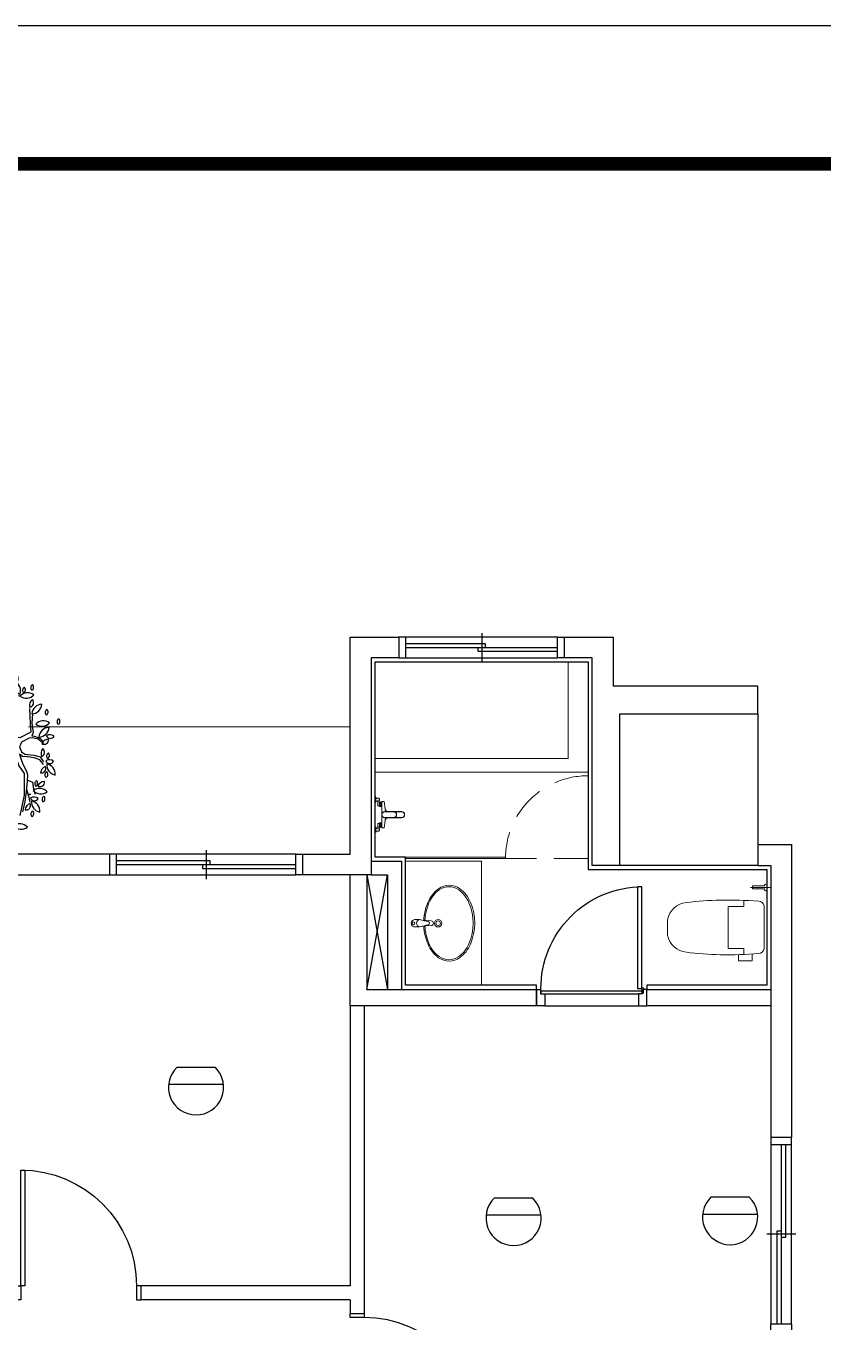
# Model space of a CAD drawing. Extents: x 489590 to 931630, y 16852 to 52972.
# Drawn here: x 511962 to 512540, y 52032 to 52972 of the extents above; entities that cross this region are included whole.
import ezdxf

# ---------------------------------------------------------------- set-up
doc = ezdxf.new("R2010")
doc.units = 0
doc.header["$LTSCALE"] = 50
doc.linetypes.add('11', pattern=[0.15, 0.1, -0.05])
for name, color, linetype in [('08', 8, 'Continuous'), ('COL', 1, 'Continuous'), ('DOOR', 5, 'Continuous'), ('FINISH', 6, 'Continuous'), ('FURN', 4, 'Continuous'), ('I-FLOR-PAVING', 251, 'Continuous'), ('IRR-SYM', 6, 'Continuous'), ('L-L', 7, 'Continuous'), ('L-植栽', 72, 'Continuous'), ('OPEN', 5, 'Continuous'), ('P_管道', 30, 'Continuous'), ('TOIL', 5, 'Continuous'), ('WALL', 2, 'Continuous'), ('WALL2', 3, 'Continuous'), ('WALL5', 4, 'Continuous'), ('差局2種', 3, 'Continuous')]:
    doc.layers.add(name, color=color, linetype=linetype)
doc.layers.add('AM_9', color=253, linetype='Continuous', lineweight=0)
doc.layers.add('植栽', color=94, linetype='Continuous', lineweight=13)

# ---------------------------------------------------------------- blocks, each defined once
blk = doc.blocks.new('A$C6F4479EE')
at = {"layer": '08'}
blk.add_lwpolyline([(0, 2100), (0, 0), (2970, 0), (2970, 2100)], close=True, dxfattribs=at)
at = {"layer": '08', "color": 8, "true_color": 0x737373, "const_width": 10}
blk.add_lwpolyline([(2535.71, 2000), (100, 2000), (100, 100), (2870, 100), (2870, 1814.85)], dxfattribs=at)
blk = doc.blocks.new('08差局2')
at = {"layer": '差局2種'}
for p, q in [((14.04, 12.39), (-13.95, 12.39)), ((19.91, 0), (-19.91, 0))]:
    blk.add_line(p, q, dxfattribs=at)
blk.add_arc((0, -1.95), 20.01, 134.21381, 45.50226, dxfattribs=at)
blk = doc.blocks.new('$PDS00100RS06Y008C00008C10')
at = {"color": 0, "linetype": 'Continuous'}
for p, q in [((42, 89), (39, 89)), ((39, 89), (39, 5)), ((42, 5), (42, 89)), ((-45, 5), (-42, 5)), ((-42, 5), (-42, -5)), ((39, 5), (42, 5)), ((45, 5), (42, 5)), ((42, 5), (42, -5)), ((-42, -5), (-45, -5)), ((42, -5), (45, -5))]:
    blk.add_line(p, q, dxfattribs=at)
blk.add_arc((42, 5), 84, 90, 180, dxfattribs=at)
blk = doc.blocks.new('A$C3F5447A1')
at = {"layer": 'TOIL', "color": 9, "lineweight": 5, "true_color": 0xc7c8ca}
for p, q in [((117.87, 44.14), (118.37, 50.64)), ((122.26, 44.14), (121.76, 50.64)), ((117.46, 41.91), (117.46, 38.58)), ((122.66, 38.58), (122.66, 41.91))]:
    blk.add_line(p, q, dxfattribs=at)
blk.add_lwpolyline([(165.07, 32.01), (75.06, 32.01), (75.06, 87.01), (165.07, 87.01)], close=True, dxfattribs=at)
for centre, radius in [((120.06, 55.71), 2.7), ((120.06, 55.71), 1.63), ((120.06, 37.75), 1.1)]:
    blk.add_circle(centre, radius, dxfattribs=at)
for centre, radius, start, end in [((114.02, 57.48), 23.5, 112.79361, 143.62012), ((114.02, 57.28), 22.5, 112.96042, 143.61968), ((120.06, 43.21), 39, 66.91762, 112.85994), ((120.06, 43.01), 38, 67.03958, 113.07518), ((126.11, 57.28), 22.5, 36.38032, 67.03958), ((126.11, 57.48), 23.5, 36.44352, 66.83723), ((105.56, 63.71), 13, 143.6202, 216.3798), ((105.56, 63.51), 12, 143.61968, 216.38032), ((134.56, 63.51), 12, 323.61968, 36.38032), ((134.57, 63.71), 13, 323.61994, 36.49509), ((114.02, 69.94), 23.5, 216.38007, 247.20639), ((114.02, 69.74), 22.5, 216.38032, 247.03958), ((120.06, 84.21), 39, 247.14006, 266.84432), ((120.06, 84.01), 38, 247.03958, 266.8436), ((60, 60), 60, 342.95916, 348.94975), ((120.06, 50.51), 1.7, 4.43734, 175.56267), ((120.06, 48.27), 1.2, 11.05023, 168.94975), ((180.13, 60), 60, 191.05023, 197.04092), ((120.06, 84.01), 38, 273.15637, 292.96042), ((120.06, 84.21), 39, 273.15565, 293.08238), ((126.11, 69.74), 22.5, 292.96042, 323.61968), ((126.11, 69.94), 23.5, 293.16277, 323.61993), ((120.06, 42.68), 2.71, 185.66532, 354.33261), ((119.86, 38.61), 2.4, 180.75889, 234.70157), ((120.27, 38.61), 2.4, 305.29843, 359.24111), ((120.07, 38.86), 2.73, 234.1615, 305.53917)]:
    blk.add_arc(centre, radius, start, end, dxfattribs=at)
blk = doc.blocks.new('A$C4EFA0F76')
at = {"layer": 'TOIL', "color": 9, "lineweight": 5, "true_color": 0xc7c8ca}
for p, q in [((0, 19.3), (0, -29.4)), ((2, 19.11), (2, -11.98)), ((72, 9.08), (72, -1.95)), ((11.7, -25.44), (-2.74, -25.44))]:
    blk.add_line(p, q, dxfattribs=at)
for points in [[(72, 9.08, 0.3374), (58.28, 21.58, 0.027493), (33.67, 23.36, 0.022437), (5.79, 22.6, 0.348898), (2, 19.11)], [(72, -1.95, -0.3374), (58.28, -14.45, -0.027493), (33.67, -16.24, -0.022437), (5.79, -15.47, -0.348898), (2, -11.98)], [(0, -22.85, -0.370325), (1.75, -24.39), (10.31, -24.39), (10.31, -25.44)], [(0, -28.02, 0.370325), (1.75, -26.48), (10.31, -26.48), (10.31, -25.44)]]:
    blk.add_lwpolyline(points, format="xyb", dxfattribs=at)
for points in [[(10.51, 22.9), (10.51, 27.81), (20.5, 27.81), (20.5, 23.31)], [(27.98, 3.56), (27.98, 18.78), (16.71, 18.78), (16.71, 23.2)], [(27.98, 3.56), (27.98, -11.65), (16.71, -11.65), (16.71, -16.07)]]:
    blk.add_lwpolyline(points, dxfattribs=at)
blk = doc.blocks.new('A$C0A852886')
at = {"color": 9, "true_color": 0xc7c8ca}
for points in [[(74.77, 151.09), (74.77, 148.09), (78.07, 148.09), (78.07, 145.09), (86.77, 145.09), (86.77, 151.09)], [(0.39, 74.77), (0.39, 77.77), (73.98, 77.77), (73.98, 74.77)], [(74.77, 71.09), (74.77, 74.09), (78.07, 74.09), (78.07, 77.09), (86.77, 77.09), (86.77, 71.09)]]:
    blk.add_lwpolyline(points, close=True, dxfattribs=at)
blk.add_lwpolyline([(77.56, 74.2), (77.56, 74.48), (74.64, 74.48, 3.143413), (74.64, 73.7), (77.56, 73.7), (77.56, 73.98), (74.76, 73.98, 0.08392), (74.76, 74.2), (77.56, 74.2)], format="xyb", dxfattribs=at)
at = {"layer": 'I-FLOR-PAVING', "color": 9, "true_color": 0xc7c8ca}
for p, q in [((75.77, 148.09), (75.77, 74.09)), ((78.07, 145.09), (78.07, 77.09)), ((86.77, 145.09), (86.77, 77.09))]:
    blk.add_line(p, q, dxfattribs=at)
blk.add_arc((74.09, 74.09), 73.79, 86.9121, 177.14535, dxfattribs=at)
blk = doc.blocks.new('A$C34866B9E')
at = {"color": 9, "true_color": 0xc7c8ca}
for p, q in [((0, 9), (0, 6)), ((0, 9), (64, 9)), ((44, 0), (42, 0)), ((64, 9), (64, 6))]:
    blk.add_line(p, q, dxfattribs=at)
for centre, radius, start, end in [((1, 6), 1.5, 180, 245.2613), ((22, 50), 50, 245.2613, 268.1216), ((42, 50), 50, 271.8784, 294.7387), ((62, 6), 1.5, 294.7387, 0)]:
    blk.add_arc(centre, radius, start, end, dxfattribs=at)
at = {"layer": 'AM_9', "color": 9, "true_color": 0xc7c8ca}
blk.add_line((20, 0), (42, 0), dxfattribs=at)
blk = doc.blocks.new('A$C465A4D64')
at = {"layer": 'TOIL', "color": 9, "linetype": 'ByBlock', "lineweight": 5, "true_color": 0xc7c8ca}
for p, q in [((-12.95, 0), (12.95, 0)), ((-11.9, -0.61), (-11.9, -2.88)), ((-9.94, -0.57), (-11.86, -0.57)), ((-11.86, -2.92), (-8.34, -2.92)), ((-10.06, -0.57), (-11.74, -0.57)), ((-10.2, -2.92), (-11.6, -2.92)), ((-11.6, -2.92), (-11.6, -2.92)), ((-10.28, -3), (-11.52, -3)), ((-11.42, -3.02), (-11.42, -3)), ((-10.98, -3.08), (-11.36, -3.08)), ((-10.98, -3), (-10.98, -3.08)), ((-10.82, -3), (-10.82, -3.08)), ((-10.44, -3.08), (-10.82, -3.08)), ((-6.54, -1.96), (-10.63, -1.96)), ((-10.38, -3.02), (-10.38, -3)), ((-10.2, -2.92), (-10.2, -2.92)), ((-9.62, -4.96), (-0.83, -4.96)), ((-9.62, -4.96), (-9.62, -6.46)), ((-9.6, -6.44), (-4.17, -7.2)), ((-9.48, -6.6), (-4.18, -7.34)), ((-9.46, -4.8), (0, -4.8)), ((-9, -3.16), (-6, -3.16)), ((-9, -4.46), (-7.5, -4.46)), ((-9, -4.46), (-6, -4.46)), ((-8.54, -3.16), (-8.54, -2.92)), ((-8.53, -4.63), (-7.5, -4.63)), ((-8.53, -4.63), (-8.53, -4.8)), ((-6.47, -4.8), (-8.53, -4.8)), ((-8.4, -4.46), (-8.4, -4.63)), ((-8.4, -4.8), (-6.6, -4.8)), ((-8.4, -4.8), (-6.6, -4.8)), ((-6, -4.46), (-7.5, -4.46)), ((-6.47, -4.63), (-7.5, -4.63)), ((-6.6, -4.46), (-6.6, -4.63)), ((-6.47, -4.63), (-6.47, -4.8)), ((-6.46, -3.16), (-6.46, -2.04)), ((-4.19, -7.36), (-4.19, -7.2)), ((-2.25, -7.05), (-2.25, -15.55)), ((-2.09, -7.05), (-2.25, -7.05)), ((-2.09, -13.3), (-2.09, -7.05)), ((9.47, -4.8), (0, -4.8)), ((9.62, -4.96), (0.83, -4.96)), ((2.09, -13.3), (2.09, -7.05)), ((2.09, -7.05), (2.25, -7.05)), ((2.25, -7.05), (2.25, -15.55)), ((9.6, -6.44), (4.17, -7.2)), ((9.48, -6.6), (4.18, -7.34)), ((4.19, -7.36), (4.19, -7.2)), ((9, -3.16), (6, -3.16)), ((6, -4.46), (7.5, -4.46)), ((9, -4.46), (6, -4.46)), ((6.2, -3.16), (8.8, -3.16)), ((6.46, -3.16), (6.46, -2.04)), ((6.47, -4.63), (6.47, -4.8)), ((6.47, -4.63), (7.5, -4.63)), ((6.47, -4.8), (8.53, -4.8)), ((6.54, -1.96), (10.63, -1.96)), ((6.6, -4.46), (6.6, -4.63)), ((8.4, -4.8), (6.6, -4.8)), ((9, -4.46), (7.5, -4.46)), ((8.53, -4.63), (7.5, -4.63)), ((11.86, -2.92), (8.34, -2.92)), ((8.4, -4.46), (8.4, -4.63)), ((8.53, -4.63), (8.53, -4.8)), ((8.54, -3.16), (8.54, -2.92)), ((9.62, -4.96), (9.62, -6.46)), ((9.94, -0.57), (11.86, -0.57)), ((10.06, -0.57), (11.74, -0.57)), ((10.2, -2.92), (11.6, -2.92)), ((10.2, -2.92), (10.2, -2.92)), ((10.28, -3), (11.52, -3)), ((10.38, -3.02), (10.38, -3)), ((10.44, -3.08), (10.82, -3.08)), ((10.82, -3), (10.82, -3.08)), ((10.98, -3), (10.98, -3.08)), ((10.98, -3.08), (11.36, -3.08)), ((11.42, -3.02), (11.42, -3)), ((11.6, -2.92), (11.6, -2.92)), ((11.9, -0.61), (11.9, -2.88)), ((-2.09, -19.15), (-2.09, -14.13)), ((2.09, -19.15), (2.09, -14.13)), ((-2.09, -19.15), (-2.25, -19.15)), ((2.09, -19.15), (2.25, -19.15))]:
    blk.add_line(p, q, dxfattribs=at)
for points in [[(-2.25, -7.05), (-2.25, -19.15)], [(2.25, -7.05), (2.25, -19.15)]]:
    blk.add_lwpolyline(points, dxfattribs=at)
for centre, radius, start, end in [((-11.86, -0.61), 0.04, 90, 180), ((-11.86, -2.88), 0.04, 180, 270), ((-11.52, -2.92), 0.08, 180, 270), ((-11.36, -3.02), 0.056, 180, 270), ((-10.44, -3.02), 0.056, 270, 0), ((-10.28, -2.92), 0.08, 270, 0), ((-9.94, -0.61), 0.04, 3.85647, 90), ((-6.7, -0.4), 3.2, 183.76709, 209.12522), ((-9.46, -4.96), 0.16, 90, 180), ((-9.44, -6.42), 0.19, 193.73297, 256.58696), ((-8.04, -3.81), 1.16, 145.79454, 214.20546), ((-6.54, -2.04), 0.08, 0, 90), ((-6.96, -3.81), 1.16, 325.79454, 34.20546), ((-4.5, -9.59), 2.27, 7.41995, 82.01579), ((-4.5, -9.59), 2.41, 20.99528, 82.01579), ((0, -7.05), 2.25, 90, 180), ((0, -7.05), 2.09, 90, 180), ((0, -7.05), 2.25, 0, 90), ((0, -7.05), 2.09, 0, 90), ((4.5, -9.59), 2.41, 97.98421, 159.00472), ((4.5, -9.59), 2.27, 97.98421, 172.58005), ((6.96, -3.81), 1.16, 145.79454, 214.20546), ((6.54, -2.04), 0.08, 90, 180), ((8.04, -3.81), 1.16, 325.79454, 34.20546), ((9.47, -4.96), 0.16, 0, 90), ((9.44, -6.42), 0.19, 283.41304, 346.26703), ((6.7, -0.4), 3.2, 330.87478, 356.23291), ((9.94, -0.61), 0.04, 90, 176.14353), ((10.28, -2.92), 0.08, 180, 270), ((10.44, -3.02), 0.056, 180, 270), ((11.36, -3.02), 0.056, 270, 0), ((11.52, -2.92), 0.08, 270, 0), ((11.86, -0.61), 0.04, 0, 90), ((11.86, -2.88), 0.04, 270, 0), ((0, -13.3), 2.25, 180, 270), ((0, -13.3), 2.09, 180, 270), ((0, -13.3), 2.25, 270, 0), ((0, -13.3), 2.09, 270, 0), ((0, -19.15), 2.25, 180, 270), ((0, -19.15), 2.09, 180, 270), ((0, -19.15), 2.25, 270, 0), ((0, -19.15), 2.09, 270, 0)]:
    blk.add_arc(centre, radius, start, end, dxfattribs=at)
for points in [[(-8.84, -3.24), (-8.86, -3.24), (-8.87, -3.24), (-8.9, -3.25), (-8.92, -3.25), (-8.95, -3.26), (-8.96, -3.27), (-8.99, -3.29), (-9, -3.3), (-9.03, -3.32), (-9.04, -3.34), (-9.06, -3.36), (-9.07, -3.37), (-9.09, -3.41), (-9.1, -3.43), (-9.13, -3.48), (-9.14, -3.5), (-9.15, -3.55), (-9.16, -3.57), (-9.17, -3.62), (-9.18, -3.65), (-9.18, -3.69), (-9.19, -3.72), (-9.19, -3.76), (-9.19, -3.79), (-9.19, -3.83), (-9.19, -3.86), (-9.19, -3.9), (-9.18, -3.93), (-9.18, -3.97), (-9.17, -4), (-9.16, -4.05), (-9.15, -4.07), (-9.14, -4.12), (-9.13, -4.14), (-9.1, -4.19), (-9.09, -4.21), (-9.07, -4.25), (-9.06, -4.26), (-9.04, -4.28), (-9.03, -4.3), (-9, -4.32), (-8.99, -4.33), (-8.96, -4.35), (-8.95, -4.35), (-8.92, -4.37), (-8.9, -4.37), (-8.87, -4.38), (-8.86, -4.38), (-8.83, -4.38), (-8.81, -4.38), (-8.78, -4.37), (-8.77, -4.37), (-8.74, -4.35), (-8.72, -4.35), (-8.7, -4.33), (-8.68, -4.32), (-8.66, -4.3), (-8.65, -4.28), (-8.63, -4.26), (-8.62, -4.25), (-8.59, -4.21), (-8.58, -4.19), (-8.56, -4.14), (-8.55, -4.12), (-8.53, -4.07), (-8.52, -4.05), (-8.51, -4), (-8.51, -3.97), (-8.5, -3.93), (-8.5, -3.9), (-8.49, -3.86), (-8.49, -3.83), (-8.49, -3.79), (-8.49, -3.76), (-8.5, -3.72), (-8.5, -3.69), (-8.51, -3.65), (-8.51, -3.62), (-8.52, -3.57), (-8.53, -3.55), (-8.55, -3.5), (-8.56, -3.48), (-8.58, -3.43), (-8.59, -3.41), (-8.62, -3.37), (-8.63, -3.36), (-8.65, -3.34), (-8.66, -3.32), (-8.68, -3.3), (-8.7, -3.29), (-8.72, -3.27), (-8.74, -3.26), (-8.77, -3.25), (-8.78, -3.25), (-8.81, -3.24), (-8.83, -3.24), (-8.84, -3.24)], [(-7.5, -3.24), (-7.53, -3.24), (-7.56, -3.24), (-7.62, -3.25), (-7.65, -3.25), (-7.71, -3.26), (-7.74, -3.27), (-7.79, -3.29), (-7.82, -3.3), (-7.87, -3.32), (-7.89, -3.34), (-7.93, -3.36), (-7.95, -3.37), (-8, -3.41), (-8.02, -3.43), (-8.07, -3.48), (-8.09, -3.5), (-8.12, -3.55), (-8.14, -3.57), (-8.16, -3.62), (-8.17, -3.65), (-8.18, -3.69), (-8.19, -3.72), (-8.2, -3.76), (-8.2, -3.79), (-8.2, -3.83), (-8.2, -3.86), (-8.19, -3.9), (-8.18, -3.93), (-8.17, -3.97), (-8.16, -4), (-8.14, -4.05), (-8.12, -4.07), (-8.09, -4.12), (-8.07, -4.14), (-8.02, -4.19), (-8, -4.21), (-7.95, -4.25), (-7.93, -4.26), (-7.89, -4.28), (-7.87, -4.3), (-7.82, -4.32), (-7.79, -4.33), (-7.74, -4.35), (-7.71, -4.35), (-7.65, -4.37), (-7.62, -4.37), (-7.56, -4.38), (-7.53, -4.38), (-7.47, -4.38), (-7.44, -4.38), (-7.38, -4.37), (-7.35, -4.37), (-7.29, -4.35), (-7.26, -4.35), (-7.21, -4.33), (-7.18, -4.32), (-7.13, -4.3), (-7.11, -4.28), (-7.07, -4.26), (-7.05, -4.25), (-7, -4.21), (-6.98, -4.19), (-6.93, -4.14), (-6.91, -4.12), (-6.88, -4.07), (-6.86, -4.05), (-6.84, -4), (-6.83, -3.97), (-6.82, -3.93), (-6.81, -3.9), (-6.8, -3.86), (-6.8, -3.83), (-6.8, -3.79), (-6.8, -3.76), (-6.81, -3.72), (-6.82, -3.69), (-6.83, -3.65), (-6.84, -3.62), (-6.86, -3.57), (-6.88, -3.55), (-6.91, -3.5), (-6.93, -3.48), (-6.98, -3.43), (-7, -3.41), (-7.05, -3.37), (-7.07, -3.36), (-7.11, -3.34), (-7.13, -3.32), (-7.18, -3.3), (-7.21, -3.29), (-7.26, -3.27), (-7.29, -3.26), (-7.35, -3.25), (-7.38, -3.25), (-7.44, -3.24), (-7.47, -3.24), (-7.5, -3.24)], [(-6.16, -3.24), (-6.17, -3.24), (-6.19, -3.24), (-6.22, -3.25), (-6.23, -3.25), (-6.26, -3.26), (-6.28, -3.27), (-6.3, -3.29), (-6.32, -3.3), (-6.34, -3.32), (-6.35, -3.34), (-6.37, -3.36), (-6.38, -3.37), (-6.41, -3.41), (-6.42, -3.43), (-6.44, -3.48), (-6.45, -3.5), (-6.47, -3.55), (-6.48, -3.57), (-6.49, -3.62), (-6.49, -3.65), (-6.5, -3.69), (-6.5, -3.72), (-6.51, -3.76), (-6.51, -3.79), (-6.51, -3.83), (-6.51, -3.86), (-6.5, -3.9), (-6.5, -3.93), (-6.49, -3.97), (-6.49, -4), (-6.48, -4.05), (-6.47, -4.07), (-6.45, -4.12), (-6.44, -4.14), (-6.42, -4.19), (-6.41, -4.21), (-6.38, -4.25), (-6.37, -4.26), (-6.35, -4.28), (-6.34, -4.3), (-6.32, -4.32), (-6.3, -4.33), (-6.28, -4.35), (-6.26, -4.35), (-6.23, -4.37), (-6.22, -4.37), (-6.19, -4.38), (-6.17, -4.38), (-6.14, -4.38), (-6.13, -4.38), (-6.1, -4.37), (-6.08, -4.37), (-6.05, -4.35), (-6.04, -4.35), (-6.01, -4.33), (-6, -4.32), (-5.97, -4.3), (-5.96, -4.28), (-5.94, -4.26), (-5.93, -4.25), (-5.91, -4.21), (-5.9, -4.19), (-5.87, -4.14), (-5.86, -4.12), (-5.85, -4.07), (-5.84, -4.05), (-5.83, -4), (-5.82, -3.97), (-5.82, -3.93), (-5.81, -3.9), (-5.81, -3.86), (-5.81, -3.83), (-5.81, -3.79), (-5.81, -3.76), (-5.81, -3.72), (-5.82, -3.69), (-5.82, -3.65), (-5.83, -3.62), (-5.84, -3.57), (-5.85, -3.55), (-5.86, -3.5), (-5.87, -3.48), (-5.9, -3.43), (-5.91, -3.41), (-5.93, -3.37), (-5.94, -3.36), (-5.96, -3.34), (-5.97, -3.32), (-6, -3.3), (-6.01, -3.29), (-6.04, -3.27), (-6.05, -3.26), (-6.08, -3.25), (-6.1, -3.25), (-6.13, -3.24), (-6.14, -3.24), (-6.16, -3.24)], [(6.16, -3.24), (6.17, -3.24), (6.19, -3.24), (6.22, -3.25), (6.23, -3.25), (6.26, -3.26), (6.28, -3.27), (6.3, -3.29), (6.32, -3.3), (6.34, -3.32), (6.35, -3.34), (6.37, -3.36), (6.38, -3.37), (6.41, -3.41), (6.42, -3.43), (6.44, -3.48), (6.45, -3.5), (6.47, -3.55), (6.48, -3.57), (6.49, -3.62), (6.49, -3.65), (6.5, -3.69), (6.5, -3.72), (6.51, -3.76), (6.51, -3.79), (6.51, -3.83), (6.51, -3.86), (6.5, -3.9), (6.5, -3.93), (6.49, -3.97), (6.49, -4), (6.48, -4.05), (6.47, -4.07), (6.45, -4.12), (6.44, -4.14), (6.42, -4.19), (6.41, -4.21), (6.38, -4.25), (6.37, -4.26), (6.35, -4.28), (6.34, -4.3), (6.32, -4.32), (6.3, -4.33), (6.28, -4.35), (6.26, -4.35), (6.23, -4.37), (6.22, -4.37), (6.19, -4.38), (6.17, -4.38), (6.14, -4.38), (6.13, -4.38), (6.1, -4.37), (6.08, -4.37), (6.05, -4.35), (6.04, -4.35), (6.01, -4.33), (6, -4.32), (5.97, -4.3), (5.96, -4.28), (5.94, -4.26), (5.93, -4.25), (5.91, -4.21), (5.9, -4.19), (5.87, -4.14), (5.86, -4.12), (5.85, -4.07), (5.84, -4.05), (5.83, -4), (5.82, -3.97), (5.82, -3.93), (5.81, -3.9), (5.81, -3.86), (5.81, -3.83), (5.81, -3.79), (5.81, -3.76), (5.81, -3.72), (5.82, -3.69), (5.82, -3.65), (5.83, -3.62), (5.84, -3.57), (5.85, -3.55), (5.86, -3.5), (5.87, -3.48), (5.9, -3.43), (5.91, -3.41), (5.93, -3.37), (5.94, -3.36), (5.96, -3.34), (5.97, -3.32), (6, -3.3), (6.01, -3.29), (6.04, -3.27), (6.05, -3.26), (6.08, -3.25), (6.1, -3.25), (6.13, -3.24), (6.14, -3.24), (6.16, -3.24)], [(7.5, -3.24), (7.53, -3.24), (7.56, -3.24), (7.62, -3.25), (7.65, -3.25), (7.71, -3.26), (7.74, -3.27), (7.79, -3.29), (7.82, -3.3), (7.87, -3.32), (7.89, -3.34), (7.93, -3.36), (7.95, -3.37), (8, -3.41), (8.02, -3.43), (8.07, -3.48), (8.09, -3.5), (8.12, -3.55), (8.14, -3.57), (8.16, -3.62), (8.17, -3.65), (8.18, -3.69), (8.19, -3.72), (8.2, -3.76), (8.2, -3.79), (8.2, -3.83), (8.2, -3.86), (8.19, -3.9), (8.18, -3.93), (8.17, -3.97), (8.16, -4), (8.14, -4.05), (8.12, -4.07), (8.09, -4.12), (8.07, -4.14), (8.02, -4.19), (8, -4.21), (7.95, -4.25), (7.93, -4.26), (7.89, -4.28), (7.87, -4.3), (7.82, -4.32), (7.79, -4.33), (7.74, -4.35), (7.71, -4.35), (7.65, -4.37), (7.62, -4.37), (7.56, -4.38), (7.53, -4.38), (7.47, -4.38), (7.44, -4.38), (7.38, -4.37), (7.35, -4.37), (7.29, -4.35), (7.26, -4.35), (7.21, -4.33), (7.18, -4.32), (7.13, -4.3), (7.11, -4.28), (7.07, -4.26), (7.05, -4.25), (7, -4.21), (6.98, -4.19), (6.93, -4.14), (6.91, -4.12), (6.88, -4.07), (6.86, -4.05), (6.84, -4), (6.83, -3.97), (6.82, -3.93), (6.81, -3.9), (6.8, -3.86), (6.8, -3.83), (6.8, -3.79), (6.8, -3.76), (6.81, -3.72), (6.82, -3.69), (6.83, -3.65), (6.84, -3.62), (6.86, -3.57), (6.88, -3.55), (6.91, -3.5), (6.93, -3.48), (6.98, -3.43), (7, -3.41), (7.05, -3.37), (7.07, -3.36), (7.11, -3.34), (7.13, -3.32), (7.18, -3.3), (7.21, -3.29), (7.26, -3.27), (7.29, -3.26), (7.35, -3.25), (7.38, -3.25), (7.44, -3.24), (7.47, -3.24), (7.5, -3.24)], [(8.84, -3.24), (8.86, -3.24), (8.87, -3.24), (8.9, -3.25), (8.92, -3.25), (8.95, -3.26), (8.96, -3.27), (8.99, -3.29), (9, -3.3), (9.03, -3.32), (9.04, -3.34), (9.06, -3.36), (9.07, -3.37), (9.09, -3.41), (9.1, -3.43), (9.13, -3.48), (9.14, -3.5), (9.15, -3.55), (9.16, -3.57), (9.17, -3.62), (9.18, -3.65), (9.18, -3.69), (9.19, -3.72), (9.19, -3.76), (9.19, -3.79), (9.19, -3.83), (9.19, -3.86), (9.19, -3.9), (9.18, -3.93), (9.18, -3.97), (9.17, -4), (9.16, -4.05), (9.15, -4.07), (9.14, -4.12), (9.13, -4.14), (9.1, -4.19), (9.09, -4.21), (9.07, -4.25), (9.06, -4.26), (9.04, -4.28), (9.03, -4.3), (9, -4.32), (8.99, -4.33), (8.96, -4.35), (8.95, -4.35), (8.92, -4.37), (8.9, -4.37), (8.87, -4.38), (8.86, -4.38), (8.83, -4.38), (8.81, -4.38), (8.78, -4.37), (8.77, -4.37), (8.74, -4.35), (8.72, -4.35), (8.7, -4.33), (8.68, -4.32), (8.66, -4.3), (8.65, -4.28), (8.63, -4.26), (8.62, -4.25), (8.59, -4.21), (8.58, -4.19), (8.56, -4.14), (8.55, -4.12), (8.53, -4.07), (8.52, -4.05), (8.51, -4), (8.51, -3.97), (8.5, -3.93), (8.5, -3.9), (8.49, -3.86), (8.49, -3.83), (8.49, -3.79), (8.49, -3.76), (8.5, -3.72), (8.5, -3.69), (8.51, -3.65), (8.51, -3.62), (8.52, -3.57), (8.53, -3.55), (8.55, -3.5), (8.56, -3.48), (8.58, -3.43), (8.59, -3.41), (8.62, -3.37), (8.63, -3.36), (8.65, -3.34), (8.66, -3.32), (8.68, -3.3), (8.7, -3.29), (8.72, -3.27), (8.74, -3.26), (8.77, -3.25), (8.78, -3.25), (8.81, -3.24), (8.83, -3.24), (8.84, -3.24)]]:
    blk.add_open_spline(points, degree=3, knots=[0, 0, 0, 0, 0.844515, 0.844515, 1.689029, 1.689029, 2.533544, 2.533544, 3.378059, 3.378059, 4.052867, 4.052867, 4.727674, 4.727674, 5.669803, 5.669803, 6.611932, 6.611932, 7.348167, 7.348167, 8.084401, 8.084401, 8.749372, 8.749372, 9.414342, 9.414342, 10.079313, 10.079313, 10.744283, 10.744283, 11.480518, 11.480518, 12.216752, 12.216752, 13.158881, 13.158881, 14.10101, 14.10101, 14.775818, 14.775818, 15.450626, 15.450626, 16.29514, 16.29514, 17.139655, 17.139655, 17.98417, 17.98417, 18.828684, 18.828684, 19.673199, 19.673199, 20.517714, 20.517714, 21.362229, 21.362229, 22.206743, 22.206743, 22.881551, 22.881551, 23.556359, 23.556359, 24.498488, 24.498488, 25.440617, 25.440617, 26.176851, 26.176851, 26.913086, 26.913086, 27.578056, 27.578056, 28.243027, 28.243027, 28.907997, 28.907997, 29.572968, 29.572968, 30.309202, 30.309202, 31.045437, 31.045437, 31.987566, 31.987566, 32.929695, 32.929695, 33.604502, 33.604502, 34.27931, 34.27931, 35.123825, 35.123825, 35.96834, 35.96834, 36.812854, 36.812854, 37.657369, 37.657369, 37.657369, 37.657369], dxfattribs=at)
at = {"layer": 'TOIL', "color": 9, "linetype": 'ByBlock', "lineweight": 5, "true_color": 0xc7c8ca, "xscale": -0.06400000000003274, "yscale": 0.06400000000003274, "zscale": 0.06400000000003274}
blk.add_blockref('A$C34866B9E', (-8.85, -0.57), dxfattribs=at)
at = {"layer": 'TOIL', "color": 9, "linetype": 'ByBlock', "lineweight": 5, "true_color": 0xc7c8ca, "extrusion": (0, 0, -1), "xscale": -0.06400000000003274, "yscale": 0.06400000000003274, "zscale": -0.06400000000003274}
blk.add_blockref('A$C34866B9E', (-8.85, -0.57), dxfattribs=at)
blk = doc.blocks.new('$PWS002115O0ASW0DW00008C2')
at = {"color": 0, "linetype": 'Continuous'}
for p, q in [((0, -10.5), (0, 10.5)), ((-70, 7.5), (-65, 7.5)), ((-65, 7.5), (-65, -7.5)), ((65, 7.5), (-65, 7.5)), ((-65, 3), (2.5, 3)), ((65, 0), (-65, 0)), ((-2.5, -3), (-2.5, 0)), ((2.5, 3), (2.5, 0)), ((70, 7.5), (65, 7.5)), ((65, 7.5), (65, -7.5)), ((-65, -7.5), (-70, -7.5)), ((-65, -7.5), (65, -7.5)), ((65, -3), (-2.5, -3)), ((65, -7.5), (70, -7.5))]:
    blk.add_line(p, q, dxfattribs=at)
blk = doc.blocks.new('A$C1C7530F8')
at = {"layer": 'OPEN', "color": 9, "true_color": 0xc7c8ca}
for p, q in [((60, 21), (60, 0)), ((5, 18), (0, 18)), ((5, 3), (5, 18)), ((115, 18), (5, 18)), ((5, 13.5), (62.5, 13.5)), ((5, 10.5), (115, 10.5)), ((57.5, 7.5), (57.5, 10.5)), ((62.5, 13.5), (62.5, 10.5)), ((115, 3), (115, 18)), ((115, 18), (120, 18)), ((0, 3), (5, 3)), ((5, 3), (115, 3)), ((115, 7.5), (57.5, 7.5)), ((120, 3), (115, 3))]:
    blk.add_line(p, q, dxfattribs=at)
blk = doc.blocks.new('A$C41D02FE1')
at = {"layer": 'L-植栽', "color": 9, "true_color": 0xc7c8ca}
for p, q in [((-18.5, 70), (-20.1, 73.8)), ((-18.5, 74.5), (-16.6, 70.8)), ((-16.6, 70.8), (-15.3, 65.4)), ((7.6, 67.5), (15.3, 72.1)), ((18.2, 71.6), (11, 67.2)), ((-41.7, 66.8), (-42.2, 55.9)), ((-39.8, 67.8), (-40.2, 56.4)), ((-34.2, 64.4), (-37.1, 69)), ((-35.5, 69.7), (-33.3, 65.2)), ((-24.2, 51.4), (-34.2, 64.4)), ((-33.3, 65.2), (-30, 61.3)), ((-30, 61.3), (-24.4, 54.7)), ((-17.4, 64.2), (-18.5, 70)), ((-18.4, 57.3), (-17.4, 64.2)), ((-15.3, 65.4), (-14.5, 60.3)), ((-14.5, 60.3), (-15.1, 55.6)), ((-1.5, 55.4), (0.1, 63.3)), ((0.1, 63.3), (7.6, 67.5)), ((2.4, 61.5), (0.9, 56.7)), ((4.9, 63.2), (2.4, 61.5)), ((11, 67.2), (4.9, 63.2)), ((17.6, 58.2), (22.5, 65.1)), ((21.6, 60.2), (18.1, 54)), ((25.1, 64.1), (21.6, 60.2)), ((22.5, 65.1), (23.2, 69.5)), ((25.6, 69.2), (25.1, 64.1)), ((-58.3, 55), (-55.7, 49.6)), ((-54.9, 52.3), (-56.8, 56)), ((-55.7, 49.6), (-49.2, 45.7)), ((-44.7, 45.6), (-54.9, 52.3)), ((-42.2, 55.9), (-39.6, 38)), ((-40.2, 56.4), (-39.9, 50.3)), ((-39.9, 50.3), (-38.7, 43.6)), ((-24.4, 54.7), (-21, 52)), ((-21.8, 49.3), (-24.2, 51.4)), ((-11.5, 46.3), (-21.8, 49.3)), ((-21, 52), (-18.4, 57.3)), ((-15.1, 55.6), (-16.8, 51.4)), ((-16.8, 51.4), (-14.3, 50)), ((-14.3, 50), (-9.2, 47.7)), ((-9.2, 47.7), (-5.1, 44.2)), ((-5.1, 44.2), (-2.5, 48.7)), ((-2.5, 48.7), (-1.5, 55.4)), ((1.2, 51.3), (-0.9, 43.2)), ((0.9, 56.7), (1.2, 51.3)), ((13.8, 44.2), (14.2, 50.2)), ((14.2, 50.2), (17.6, 58.2)), ((18.1, 54), (16.4, 47.4)), ((16.4, 47.4), (19.1, 38.5)), ((29.9, 45.8), (34.4, 49.7)), ((40.7, 51.7), (33.1, 44.4)), ((34.4, 49.7), (38.2, 53)), ((38.2, 53), (40.9, 54.2)), ((49.9, 52.5), (40.7, 51.7)), ((40.9, 54.2), (47.9, 54.4)), ((-69.3, 41.4), (-61.5, 32.6)), ((-58.5, 31.8), (-68.8, 43.3)), ((-49.2, 45.7), (-43.1, 41)), ((-39.6, 38), (-44.7, 45.6)), ((-43.1, 41), (-39.5, 33.2)), ((-38.7, 43.6), (-36.5, 30)), ((-3.9, 38.9), (-11.5, 46.3)), ((1.6, 30.5), (-3.9, 38.9)), ((-0.9, 43.2), (3.6, 34.1)), ((12, 31.7), (16, 38.2)), ((16, 38.2), (13.8, 44.2)), ((19.1, 38.5), (25.3, 41.4)), ((29.4, 38.7), (20.9, 32)), ((25.3, 41.4), (29.9, 45.8)), ((33.1, 44.4), (29.4, 38.7)), ((59.6, 27.2), (59, 41.2)), ((61.2, 36.5), (60.7, 27.7)), ((-61.5, 32.6), (-58.8, 29.3)), ((-58.8, 29.3), (-46.8, 26.7)), ((-45.6, 28.6), (-58.5, 31.8)), ((-46.8, 26.7), (-38.8, 20.1)), ((-38.7, 27.4), (-45.6, 28.6)), ((-39.5, 33.2), (-38.7, 27.4)), ((-36.5, 30), (-33.2, 21.4)), ((-5.4, 12.7), (2.4, 23.9)), ((2.4, 23.9), (1.6, 30.5)), ((3.6, 34.1), (5.7, 28.4)), ((13.4, 26.8), (5.6, 18.7)), ((5.7, 28.4), (12, 31.7)), ((20.9, 32), (13.4, 26.8)), ((60, 20.1), (59.6, 27.2)), ((60.7, 27.7), (61.9, 19.5)), ((-79.9, 19), (-75, 17.3)), ((-74.3, 18.6), (-79.5, 20.3)), ((-75, 17.3), (-71.7, 11.8)), ((-71.3, 14.7), (-74.3, 18.6)), ((-71.7, 11.8), (-68.6, 9)), ((-66.2, 8.6), (-71.3, 14.7)), ((-49.9, 15.8), (-58.8, 11)), ((-55.4, 11.4), (-47.5, 15.4)), ((-45.2, 17.7), (-49.9, 15.8)), ((-47.5, 15.4), (-35.8, 13.7)), ((-38.8, 20.1), (-45.2, 17.7)), ((-35.8, 13.7), (-20.2, 3.4)), ((-33.2, 21.4), (-30.7, 17.6)), ((-30.7, 17.6), (-26.1, 15.1)), ((-26.1, 15.1), (-18.1, 13.6)), ((-18.1, 13.6), (-10.6, 12.6)), ((-10.6, 12.6), (-5.4, 12.7)), ((2.3, 15.6), (0.6, 6.6)), ((5.6, 18.7), (2.3, 15.6)), ((22.4, 7.8), (28.4, 16.5)), ((28.4, 16.5), (33, 18.5)), ((33, 18.5), (41.4, 18.5)), ((41.4, 18.5), (43.3, 16.2)), ((43.3, 16.2), (50.2, 15)), ((50.2, 15), (60, 20.1)), ((58.3, 14.2), (51.4, 10.7)), ((61.4, 14.5), (58.3, 14.2)), ((61.9, 19.5), (60.7, 16.3)), ((60.7, 16.3), (62.9, 16.2)), ((66.5, 13.2), (61.4, 14.5)), ((62.9, 16.2), (68, 14.2)), ((71.3, 9.3), (66.5, 13.2)), ((68, 14.2), (70.3, 11.7)), ((-75, -2.7), (-82.7, 4.2)), ((-82.5, 6.6), (-73.9, 4.7)), ((-82.4, 1.1), (-77.8, -2.8)), ((-73.9, 7.8), (-82, 7.8)), ((-71.2, 7.5), (-73.9, 7.8)), ((-73.9, 4.7), (-65.9, 6.3)), ((-68.6, 9), (-71.2, 7.5)), ((-58.8, 11), (-66.2, 8.6)), ((-65.9, 6.3), (-55.4, 11.4)), ((-20.2, 3.4), (-12, 3.7)), ((-12, 3.7), (-11, -3.1)), ((0.6, 6.6), (5.2, 5.1)), ((5.2, 5.1), (8.2, -0.6)), ((8.2, -0.6), (17, 2.1)), ((17, 2.1), (22.4, 7.8)), ((17.5, -2.9), (24, 2.3)), ((24, 2.3), (27.8, 8.7)), ((27.8, 8.7), (33, 10.2)), ((33, 10.2), (40.8, 10.7)), ((40.8, 10.7), (45.7, 8.2)), ((45.7, 8.2), (46.2, -2.9)), ((51.4, 10.7), (49.4, 6.4)), ((49.4, 6.4), (51.2, 1.9)), ((51.2, 1.9), (54.4, -0.2)), ((-77.8, -2.8), (-69.3, -13.1)), ((-67, -12.5), (-75, -2.7)), ((-11, -3.1), (-20, -12.4)), ((-9.8, -12.3), (-6.3, -9.8)), ((-6.3, -9.8), (-1.9, -10.3)), ((-1.9, -10.3), (2.4, -10.6)), ((2.4, -10.6), (5.7, -11.6)), ((5.7, -11.6), (9.1, -16.7)), ((12.2, -10.3), (12.6, -4.9)), ((16, -13.2), (12.2, -10.3)), ((12.6, -4.9), (17.5, -2.9)), ((46.2, -2.9), (48.8, -10.8)), ((48.8, -10.8), (53.7, -17.7)), ((52.4, -2.4), (49.6, -0.4)), ((49.6, -0.4), (50.8, -4.1)), ((50.8, -4.1), (52.7, -9.2)), ((56.7, -2.7), (52.4, -2.4)), ((52.7, -9.2), (56, -15.7)), ((54.4, -0.2), (62.5, -1.2)), ((62.8, -3.5), (56.7, -2.7)), ((62.5, -1.2), (68.3, -2.6)), ((68.1, -5.4), (62.8, -3.5)), ((71.2, -9.7), (68.1, -5.4)), ((68.3, -2.6), (71.2, -7.3)), ((-74.5, -14.6), (-82.1, -12.6)), ((-81.5, -14.7), (-76.7, -16.2)), ((-76.7, -16.2), (-70.2, -14.8)), ((-69.3, -13.1), (-74.5, -14.6)), ((-70.2, -14.8), (-68.3, -14.7)), ((-68.3, -14.7), (-64.4, -17.2)), ((-55.2, -20.6), (-67, -12.5)), ((-64.4, -17.2), (-60.1, -21.3)), ((-60.1, -21.3), (-53, -22.8)), ((-53, -22.8), (-56.1, -24.8)), ((-41.5, -21.8), (-55.2, -20.6)), ((-42.6, -23.9), (-33.6, -22.2)), ((-28.6, -18.1), (-41.5, -21.8)), ((-33.6, -22.2), (-26.1, -18.7)), ((-26.1, -18.7), (-30.3, -27.8)), ((-20, -12.4), (-28.6, -18.1)), ((-25.2, -27), (-21.9, -21.1)), ((-21.9, -21.1), (-18.4, -19.3)), ((-18.4, -19.3), (-15.9, -17.6)), ((-15.9, -17.6), (-15.9, -24.5)), ((-12, -27), (-9.8, -12.3)), ((9.1, -16.7), (19, -22.6)), ((21, -16.6), (16, -13.2)), ((19, -22.6), (19.2, -33.9)), ((24.1, -22.5), (21, -16.6)), ((25.2, -32.1), (24.1, -22.5)), ((53.7, -17.7), (53.8, -37.3)), ((56, -15.7), (56.8, -19.1)), ((56.8, -19.1), (56.6, -24.8)), ((-60.4, -31.4), (-61.3, -39.1)), ((-56.1, -24.8), (-60.4, -31.4)), ((-59.4, -37.5), (-58.4, -32.3)), ((-58.4, -32.3), (-55.4, -27.9)), ((-55.4, -27.9), (-50.4, -24.5)), ((-50.4, -24.5), (-42.6, -23.9)), ((-36.6, -34.2), (-46.5, -37.6)), ((-40.2, -38.1), (-31.1, -33.6)), ((-30.3, -27.8), (-36.6, -34.2)), ((-31.1, -33.6), (-25.2, -27)), ((-20, -31.7), (-24, -41.3)), ((-15.9, -24.5), (-20, -31.7)), ((-18.6, -38), (-12, -27)), ((19.2, -33.9), (17.4, -43.3)), ((22, -32.7), (20.4, -44.4)), ((23.4, -41.5), (22, -32.7)), ((28.5, -43.8), (25.2, -32.1)), ((55.7, -34.1), (54.4, -43.3)), ((56.6, -24.8), (55.7, -34.1)), ((55.9, -32.3), (57.7, -38.1)), ((57.2, -23.8), (61.4, -25.5)), ((61.4, -25.5), (62.3, -32.1)), ((62.3, -32.1), (63.8, -36.6)), ((-61.3, -39.1), (-65.6, -50.5)), ((-64.6, -51.1), (-62.3, -45.3)), ((-62.3, -45.3), (-59.4, -37.5)), ((-54.9, -44.3), (-59.5, -57.2)), ((-55.2, -52), (-53.5, -46.1)), ((-46.5, -37.6), (-54.9, -44.3)), ((-53.5, -46.1), (-46.9, -40.6)), ((-46.9, -40.6), (-40.2, -38.1)), ((-24, -41.3), (-27.5, -47.6)), ((-22.1, -50.5), (-18.6, -38)), ((17.4, -43.3), (12, -51.1)), ((20.4, -44.4), (17, -50.7)), ((27.5, -49.7), (23.4, -41.5)), ((37.2, -57.4), (28.5, -43.8)), ((53.8, -37.3), (49.8, -55.9)), ((54.4, -43.3), (52.2, -52.5)), ((57.6, -36.4), (59.7, -36.6)), ((57.7, -38.1), (58.8, -43.8)), ((-58.2, -58.1), (-55.2, -52)), ((-33.7, -54.3), (-43.8, -60)), ((-41.2, -60.3), (-33.3, -55.9)), ((-27.5, -47.6), (-33.7, -54.3)), ((-33.3, -55.9), (-26.7, -51.1)), ((-26.7, -51.1), (-24.5, -47.8)), ((-24.5, -47.8), (-24.6, -54.4)), ((-24.6, -54.4), (-23.3, -60)), ((-18.9, -61.2), (-22.1, -50.5)), ((2.7, -58.1), (-8.7, -65.6)), ((9.4, -54.9), (-2.7, -63.8)), ((12, -51.1), (2.7, -58.1)), ((14.1, -52.3), (9.4, -54.9)), ((14.9, -58.1), (10.8, -67.4)), ((11, -61.8), (14.7, -54.4)), ((14.7, -54.4), (14.1, -52.3)), ((17, -50.7), (14.9, -58.1)), ((28.8, -59.9), (27.5, -49.7)), ((31.8, -53.1), (31.7, -60.4)), ((37.2, -59.8), (31.8, -53.1)), ((42.2, -62.7), (37.2, -57.4)), ((-43.8, -60), (-48.8, -65.9)), ((-47.6, -66.4), (-41.2, -60.3)), ((-23.3, -60), (-19.9, -67.2)), ((-19.9, -67.2), (-19.4, -70.8)), ((-16.9, -72.1), (-18.9, -61.2)), ((-8.6, -69.7), (-14.8, -78.5)), ((-8.7, -65.6), (-12.5, -71.7)), ((-2.7, -63.8), (-8.6, -69.7)), ((8.4, -66.4), (11, -61.8)), ((8.7, -68.6), (8.4, -66.4)), ((9.4, -77.3), (8.7, -68.6)), ((10.8, -67.4), (11.3, -77.2)), ((23.9, -69.5), (26.1, -64.1)), ((23.9, -73.3), (23.9, -69.5)), ((27.6, -64.5), (25.2, -71.1)), ((26.1, -64.1), (28.8, -59.9)), ((31.7, -60.4), (27.6, -64.5)), ((40.6, -63.2), (37.2, -59.8)), ((-19.4, -70.8), (-20.6, -77.1)), ((-19.3, -77.9), (-16.9, -72.1)), ((-12.5, -71.7), (-17.4, -78.2)), ((25.2, -71.1), (25.7, -72.2))]:
    blk.add_line(p, q, dxfattribs=at)
for centre, radius, start, end in [((-28.9, 77.5), 9.45, 143.5556, 227.494), ((-42.9, 76.2), 9.45, 323.5554, 47.4942), ((-15.2, 82.8), 9.45, 160.1445, 244.0828), ((-28.2, 77.5), 9.45, 340.1443, 64.083), ((-9.2, 81.2), 3.13, 117.804, 230.4571), ((-13, 81.6), 3.36, 303.2176, 45.0436), ((18.5, 83.8), 3.13, 117.804, 230.4571), ((14.6, 84.2), 3.36, 303.2176, 45.0436), ((27.6, 75.1), 9.45, 109.8492, 193.7875), ((15.2, 81.7), 9.45, 289.849, 13.7877), ((-46.5, 61.7), 9.45, 55.1971, 139.1359), ((-41.2, 76.3), 3.96, 170.852, 301.0865), ((-45.2, 70.4), 6.62, 23.0822, 88.8563), ((-29.1, 71.6), 3.13, 117.804, 230.4571), ((-32.9, 72), 3.36, 303.2176, 45.0436), ((-28.6, 74.3), 3.13, 0.0305, 112.6836), ((-26.4, 77.5), 3.36, 185.4441, 287.2701), ((-13.9, 77.8), 3.13, 117.804, 230.4571), ((-17.7, 78.2), 3.36, 303.2176, 45.0436), ((-8.3, 67.7), 9.45, 53.5554, 137.4942), ((-9.7, 81.7), 9.45, 233.5556, 317.494), ((11.9, 74.1), 3.13, 117.804, 230.4571), ((8.1, 74.5), 3.36, 303.2176, 45.0436), ((16.8, 78.5), 3.96, 153.6533, 283.8878), ((11.2, 74), 6.62, 5.8835, 71.6576), ((26.1, 75.7), 3.96, 237.6406, 7.8751), ((30, 69.7), 6.62, 89.8708, 155.6449), ((32.4, 68), 3.13, 117.804, 230.4571), ((28.6, 68.4), 3.36, 303.2176, 45.0436), ((37, 73.6), 3.13, 117.804, 230.4571), ((33.2, 74), 3.36, 303.2176, 45.0436), ((48.9, 68), 3.13, 117.804, 230.4571), ((45.1, 68.4), 3.36, 303.2176, 45.0436), ((-63.3, 61.6), 3.13, 117.804, 230.4571), ((-67.2, 62), 3.36, 303.2176, 45.0436), ((-58.4, 59.7), 3.13, 117.804, 230.4571), ((-62.2, 60.1), 3.36, 303.2176, 45.0436), ((-54.4, 58.7), 3.13, 117.804, 230.4571), ((-58.2, 59.1), 3.36, 303.2176, 45.0436), ((-48.3, 75.7), 9.45, 235.1973, 319.1357), ((54.1, 62.6), 9.45, 160.1445, 244.0828), ((41.1, 57.3), 9.45, 340.1443, 64.083), ((55.5, 57.7), 3.13, 117.804, 230.4571), ((51.6, 58.1), 3.36, 303.2176, 45.0436), ((62.8, 60), 3.13, 117.804, 230.4571), ((59, 60.4), 3.36, 303.2176, 45.0436), ((-81.6, 51.2), 3.13, 157.3091, 269.9622), ((-84.8, 49.1), 3.36, 342.7227, 84.5487), ((-77.2, 38.2), 9.45, 22.353, 106.2917), ((-71.1, 50.8), 9.45, 202.3532, 286.2915), ((-69.5, 53.9), 6.62, 168.5122, 234.2863), ((-76.2, 51.2), 3.96, 316.282, 86.5165), ((-62.4, 47.5), 7.94, 146.1641, 211.9382), ((-71, 47.7), 4.75, 293.934, 64.1684), ((-62.8, 50.9), 6.62, 50.3287, 116.1029), ((-62, 58.1), 3.96, 198.0986, 328.333), ((40.8, 54.2), 3.13, 0.0305, 112.6836), ((42.9, 57.4), 3.36, 185.4441, 287.2701), ((56.9, 45.9), 9.45, 53.5554, 137.4942), ((55.6, 59.9), 9.45, 233.5556, 317.494), ((65.2, 43.9), 6.62, 126.7236, 192.4977), ((58.4, 46.4), 3.96, 274.4935, 44.7279), ((-80.8, 39.6), 3.36, 22.6721, 124.4981), ((-79.7, 43.3), 3.13, 197.2585, 309.9116), ((-73.4, 32.8), 6.62, 89.8708, 155.6449), ((-77.3, 38.9), 3.96, 237.6406, 7.8751), ((70.2, 35.6), 9.45, 92.1977, 176.1364), ((60.4, 45.7), 9.45, 272.1979, 356.1362), ((75.9, 37.6), 3.13, 117.804, 230.4571), ((72.1, 38), 3.36, 303.2176, 45.0436), ((-96.8, 25.4), 3.13, 117.804, 230.4571), ((-100.6, 25.8), 3.36, 303.2176, 45.0436), ((-84.7, 27.9), 6.62, 161.4249, 227.199), ((-91.7, 26.1), 3.96, 309.1947, 79.4292), ((-77.3, 29.3), 9.45, 168.385, 252.3234), ((-89.4, 22.2), 9.45, 348.3848, 72.3235), ((-76.8, 23.6), 3.13, 117.804, 230.4571), ((-80.7, 24), 3.36, 303.2176, 45.0436), ((71.2, 20.6), 9.45, 53.5554, 137.4942), ((69.9, 34.6), 9.45, 233.5556, 317.494), ((66.9, 24.7), 9.45, 272.1979, 356.1362), ((76.6, 14.6), 9.45, 92.1977, 176.1364), ((86.7, 29), 3.13, 117.804, 230.4571), ((82.9, 29.4), 3.36, 303.2176, 45.0436), ((-87.7, 12.2), 9.45, 55.1971, 139.1359), ((-89.4, 26.1), 9.45, 235.1973, 319.1357), ((-90.9, 13.3), 3.13, 117.804, 230.4571), ((-94.7, 13.7), 3.36, 303.2176, 45.0436), ((-84.7, 16.9), 3.96, 237.6406, 7.8751), ((-80.8, 10.8), 6.62, 89.8708, 155.6449), ((75.8, 6.6), 6.62, 89.8708, 155.6449), ((71.9, 12.7), 3.96, 237.6406, 7.8751), ((76.9, 10.8), 6.62, 52.6533, 118.4274), ((77.5, 18), 3.96, 200.4231, 330.6576), ((-82, 5.2), 3.13, 117.804, 230.4571), ((-85.8, 5.5), 3.36, 303.2176, 45.0436), ((75.6, 0.4), 6.62, 138.7054, 204.4796), ((68.4, 1.5), 3.96, 286.4753, 56.7097), ((77.2, -1.9), 3.13, 117.804, 230.4571), ((73.3, -1.5), 3.36, 303.2176, 45.0436), ((-91.8, -4.3), 3.13, 117.804, 230.4571), ((-87.9, -18.6), 9.45, 53.5554, 137.4942), ((-89.3, -4.6), 9.45, 233.5556, 317.494), ((-95.6, -3.9), 3.36, 303.2176, 45.0436), ((-86.4, -6.8), 3.96, 322.4429, 92.6774), ((-80, -3.4), 6.62, 174.6731, 240.4472), ((-78, -10.8), 3.13, 117.804, 230.4571), ((-81.9, -10.4), 3.36, 303.2176, 45.0436), ((69.5, -13.3), 3.96, 256.0647, 26.2992), ((75.2, -17.8), 6.62, 108.2949, 174.069), ((76.5, -12), 6.62, 53.0182, 118.7923), ((77, -4.8), 3.96, 200.788, 331.0224), ((83.7, -9.9), 9.45, 175.1792, 259.1175), ((72.5, -18.4), 9.45, 355.179, 79.1177), ((-88.7, -15.3), 3.96, 237.6406, 7.8751), ((-84.8, -21.4), 6.62, 89.8708, 155.6449), ((-85.7, -25), 3.13, 117.804, 230.4571), ((-89.6, -24.6), 3.36, 303.2176, 45.0436), ((-80.8, -18.2), 3.13, 117.804, 230.4571), ((-84.6, -17.8), 3.36, 303.2176, 45.0436), ((75.7, -18.9), 3.13, 117.804, 230.4571), ((71.9, -18.5), 3.36, 303.2176, 45.0436), ((67.6, -40.9), 9.45, 42.2524, 126.1911), ((69, -26.9), 9.45, 222.2526, 306.1909), ((66.5, -27), 3.13, 117.804, 230.4571), ((62.6, -26.6), 3.36, 303.2176, 45.0436), ((68.2, -25.7), 3.96, 237.6406, 7.8751), ((72.1, -31.8), 6.62, 89.8708, 155.6449), ((-73.7, -51.7), 6.62, 43.6699, 109.444), ((-72.1, -44.7), 3.96, 191.4397, 321.6742), ((55.6, -46.9), 3.96, 256.0647, 26.2992), ((61.2, -51.4), 6.62, 108.2949, 174.069), ((62.6, -45.7), 6.62, 53.0182, 118.7923), ((63.1, -38.5), 3.96, 200.788, 331.0224), ((69.8, -43.5), 9.45, 175.1792, 259.1175), ((58.6, -52), 9.45, 355.179, 79.1177), ((73.1, -41.2), 3.13, 117.804, 230.4571), ((69.3, -40.8), 3.36, 303.2176, 45.0436), ((-75.4, -53.5), 3.13, 117.804, 230.4571), ((-79.2, -53.1), 3.36, 303.2176, 45.0436), ((-68.1, -60.9), 9.45, 74.3158, 158.2545), ((-74.3, -48.3), 9.45, 254.316, 338.2543), ((-69.8, -58.6), 3.96, 237.6406, 7.8751), ((-65.9, -64.7), 6.62, 89.8708, 155.6449), ((-62, -54.2), 3.13, 117.804, 230.4571), ((-65.8, -53.8), 3.36, 303.2176, 45.0436), ((47.6, -60.3), 3.13, 117.804, 230.4571), ((43.8, -59.9), 3.36, 303.2176, 45.0436), ((62.9, -54.5), 3.13, 117.804, 230.4571), ((59.1, -54.1), 3.36, 303.2176, 45.0436), ((-58.1, -65.7), 3.13, 117.804, 230.4571), ((-51.4, -75.8), 9.45, 78.3168, 162.2556), ((-58.5, -63.7), 9.45, 258.317, 342.2554), ((-61.9, -65.3), 3.36, 303.2176, 45.0436), ((-52.4, -59.5), 3.96, 173.118, 303.3524), ((-56.2, -65.7), 6.62, 25.3481, 91.1222), ((-38.9, -73), 9.45, 158.7033, 242.6417), ((-52, -77.9), 9.45, 338.7031, 62.6419), ((-37.6, -67.7), 3.96, 168.5071, 298.7415), ((-41.9, -73.5), 6.62, 20.7372, 86.5113), ((34.6, -74.9), 9.45, 143.5556, 227.494), ((20.6, -76.3), 9.45, 323.5554, 47.4942), ((32.2, -76.9), 6.62, 42.7677, 108.5418), ((39.2, -67.6), 3.13, 117.804, 230.4571), ((35.4, -67.2), 3.36, 303.2176, 45.0436), ((50.9, -68.6), 9.45, 158.7033, 242.6417), ((37.8, -73.6), 9.45, 338.7031, 62.6419), ((49.7, -72.7), 9.45, 42.2524, 126.1911), ((51.1, -58.8), 9.45, 222.2526, 306.1909), ((-48.7, -79.3), 3.13, 117.804, 230.4571), ((-52.5, -78.9), 3.36, 303.2176, 45.0436), ((-37, -79.4), 3.13, 117.804, 230.4571), ((-40.8, -79), 3.36, 303.2176, 45.0436), ((-28.6, -90.8), 9.45, 56.0439, 139.9826), ((-22.9, -73.1), 3.13, 160.8114, 273.4645), ((-22.7, -84.7), 6.62, 54.134, 119.9081), ((-22.4, -77.4), 3.96, 201.9038, 332.1383), ((-25.9, -75.5), 3.36, 346.2249, 88.0509), ((-12.5, -88.3), 9.45, 115.1198, 199.0581), ((-25.5, -82.8), 9.45, 295.1196, 19.0583), ((-13.2, -87.3), 6.62, 39.9894, 105.7635), ((-11.1, -80.4), 3.96, 187.7592, 317.9937), ((4.2, -87.1), 9.45, 56.0439, 139.9826), ((2.3, -73.2), 9.45, 236.0441, 319.9824), ((13.4, -80.2), 3.13, 117.804, 230.4571), ((9.6, -79.8), 3.36, 303.2176, 45.0436), ((17.4, -74.6), 3.96, 266.1212, 36.3556), ((23.7, -78.1), 6.62, 118.3513, 184.1255), ((34, -69.9), 3.96, 190.5375, 320.7719), ((-30.6, -76.9), 9.45, 236.0441, 319.9824), ((-12.7, -88.9), 3.13, 117.804, 230.4571), ((-16.6, -88.6), 3.36, 303.2176, 45.0436)]:
    blk.add_arc(centre, radius, start, end, dxfattribs=at)
blk = doc.blocks.new('A$C08B9331C')
at = {"layer": 'IRR-SYM', "true_color": 0xc7c8ca}
h = blk.add_hatch(dxfattribs=at)
h.set_pattern_fill('ANSI31', color=9, style=0)
h.set_pattern_definition([(45, (-189994.9817, -28407.6106), (-2.24506403, 2.24506403), [])])
edge = h.paths.add_edge_path()
edge.add_arc((172.82, 79.94), 6.25, 0, 360)
at = {"layer": 'L-植栽', "true_color": 0xc7c8ca}
h = blk.add_hatch(dxfattribs=at)
h.set_pattern_fill('ANSI33', color=9, scale=2, style=0)
h.set_pattern_definition([(45, (-100486.675, -29096.245), (-8.9802561, 8.9802561), []), (45, (-100477.695, -29096.245), (-8.9802561, 8.9802561), [6.35, -3.175])])
h.paths.add_polyline_path([(192.48, 102.78), (132.48, 102.78), (133.1, 42.78), (192.48, 42.78)])
at = {"layer": 'IRR-SYM', "color": 9, "true_color": 0xc7c8ca}
for p, q in [((147.01, 66.09), (159.52, 66.09)), ((153.26, 59.84), (153.26, 72.35))]:
    blk.add_line(p, q, dxfattribs=at)
for centre in [(172.82, 79.94), (153.26, 66.09)]:
    blk.add_circle(centre, 6.25, dxfattribs=at)
for points in [[(153.26, 59.84), (153.26, 66.09), (147.01, 66.09)], [(159.52, 66.09), (153.26, 66.09), (153.26, 72.35)]]:
    blk.add_solid(points, dxfattribs=at)
at = {"layer": 'L-植栽', "color": 9, "true_color": 0xc7c8ca, "const_width": 2}
blk.add_lwpolyline([(192.48, 102.78), (132.48, 102.78), (132.48, 42.78), (192.48, 42.78)], close=True, dxfattribs=at)
at = {"layer": '植栽', "color": 9, "lineweight": -3, "true_color": 0xc7c8ca, "xscale": 0.8, "yscale": 0.8, "zscale": 0.8}
blk.add_blockref('A$C41D02FE1', (164.94, 73.12), dxfattribs=at)
blk = doc.blocks.new('A$C05A63BC5')
at = {"layer": 'COL', "color": 9, "true_color": 0xc7c8ca}
blk.add_lwpolyline([(840, 1095), (940, 1095), (940, 985), (840, 985)], close=True, dxfattribs=at)
at = {"layer": 'FINISH', "color": 9, "true_color": 0xc7c8ca}
blk.add_lwpolyline([(779.5, 895), (779.5, 898), (684.5, 898), (684.51, 991), (662.5, 991), (662.5, 1132.5), (817, 1132.5), (817, 982), (946.5, 982), (946.5, 898), (859.5, 898), (859.5, 895)], dxfattribs=at)
at = {"layer": 'FURN', "color": 9, "lineweight": 0, "true_color": 0xc7c8ca}
blk.add_line((411, 1085.5), (644.5, 1085.5), dxfattribs=at)
at = {"layer": 'P_管道', "color": 9, "true_color": 0xc7c8ca}
for p, q in [((656.5, 895), (671.5, 978)), ((656.5, 978), (671.5, 895))]:
    blk.add_line(p, q, dxfattribs=at)
at = {"layer": 'TOIL', "color": 9, "lineweight": 5, "true_color": 0xc7c8ca}
blk.add_line((662.5, 1052.5), (817, 1052.5), dxfattribs=at)
for points in [[(662.5, 1132.5), (662.5, 1062.5), (802.5, 1062.5), (802.5, 1132.5)], [(757, 990), (757, 991), (684.5, 991), (684.5, 990)]]:
    blk.add_lwpolyline(points, close=True, dxfattribs=at)
at = {"layer": 'TOIL', "color": 9, "linetype": '11', "lineweight": 5, "ltscale": 5, "true_color": 0xc7c8ca}
blk.add_lwpolyline([(817, 1050), (817, 990), (757, 990, -0.414214)], format="xyb", close=True, dxfattribs=at)
at = {"layer": 'WALL', "color": 9, "true_color": 0xc7c8ca}
for p, q in [((840, 985), (820, 985)), ((964.5, 787.5), (949.5, 787.5))]:
    blk.add_line(p, q, dxfattribs=at)
for points in [[(644.5, 978), (610, 978), (610, 993), (644.5, 993), (644.5, 1150.5), (679.75, 1150.5), (679.75, 1135.5), (659.5, 1135.5), (659.5, 978), (644.5, 978)], [(820, 985), (820, 1135.5), (799.75, 1135.5), (799.75, 1150.5), (835, 1150.5), (835, 1115)], [(940, 1095), (940, 1115), (835, 1115)], [(940, 1000), (964.5, 1000), (964.5, 787.5)], [(940, 985), (949.5, 985), (949.5, 787.5)]]:
    blk.add_lwpolyline(points, dxfattribs=at)
blk.add_lwpolyline([(470, 993), (330, 993), (330, 978), (470, 978)], close=True, dxfattribs=at)
at = {"layer": 'WALL2', "color": 9, "true_color": 0xc7c8ca}
for p, q in [((644.5, 883), (644.5, 680)), ((654.5, 883), (654.5, 660)), ((644.5, 680), (492.5, 680)), ((492.5, 680), (492.5, 670)), ((644.5, 670), (492.5, 670)), ((644.5, 670), (644.5, 660)), ((644.5, 660), (654.5, 660))]:
    blk.add_line(p, q, dxfattribs=at)
for points in [[(659.5, 988), (681.5, 988), (681.5, 895)], [(659.5, 978), (671.5, 978), (671.5, 895)]]:
    blk.add_lwpolyline(points, dxfattribs=at)
at = {"layer": 'WALL5', "color": 9, "true_color": 0xc7c8ca}
for points in [[(656.5, 978), (656.5, 895), (779.5, 895), (779.5, 883), (644.5, 883), (644.5, 978)], [(949.5, 883), (859.5, 883), (859.5, 895), (949.5, 895)]]:
    blk.add_lwpolyline(points, dxfattribs=at)
at = {"layer": 'DOOR', "color": 9, "true_color": 0xc7c8ca, "xscale": -1, "rotation": 90}
blk.add_blockref('A$C0A852886', (930.59, 969.77), dxfattribs=at)
at = {"layer": 'OPEN', "color": 9, "true_color": 0xc7c8ca}
blk.add_blockref('A$C1C7530F8', (679.75, 1132.5), dxfattribs=at)
for name, p, rotation in [('$PWS002115O0ASW0DW00008C2', (540, 985.5), 180), ('$PWS002115O0ASW0DW00008C2', (957, 717.5), 89.99999999999999), ('$PDS00100RS06Y008C00008C10', (649.5, 615), 270)]:
    blk.add_blockref(name, p, dxfattribs=dict(at, rotation=rotation))
at = {"layer": 'OPEN', "color": 9, "true_color": 0xc7c8ca, "xscale": -1}
blk.add_blockref('$PDS00100RS06Y008C00008C10', (447.5, 675), dxfattribs=at)
at = {"layer": 'TOIL', "color": 9, "true_color": 0xc7c8ca, "xscale": -1, "rotation": 90}
blk.add_blockref('A$C465A4D64', (662.5, 1021.75), dxfattribs=at)
at = {"layer": 'TOIL', "color": 9, "lineweight": 5, "true_color": 0xc7c8ca}
for name, p, rotation in [('A$C3F5447A1', (652.5, 1063.07), 270), ('A$C4EFA0F76', (946.5, 943.56), 180)]:
    blk.add_blockref(name, p, dxfattribs=dict(at, rotation=rotation))
at = {"layer": '植栽', "color": 9, "true_color": 0xc7c8ca}
blk.add_blockref('A$C08B9331C', (200.02, 992.72), dxfattribs=at)

msp = doc.modelspace()

# ---------------------------------------------------------------- block references
at = {"layer": '08'}
msp.add_blockref('A$C6F4479EE', (510379.62, 50872.09, -120958.98), dxfattribs=at)
at = {"layer": 'L-L', "lineweight": -3}
msp.add_blockref('A$C05A63BC5', (511552.89, 51378.29, -120958.98), dxfattribs=at)
at = {"layer": '差局2種'}
for p in [(512085.52, 52204.25, -120958.98), (512315.76, 52109.5, -120958.98), (512472.83, 52110.13, -120958.98)]:
    msp.add_blockref('08差局2', p, dxfattribs=at)

doc.saveas('drawing.dxf')
